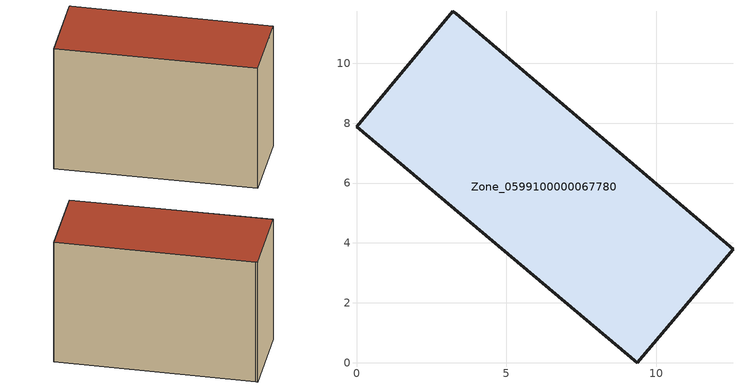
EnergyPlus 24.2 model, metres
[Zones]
Zone_0599100000067780
 floor ground (C_G): 3.21,11.73 3.32,11.66 12.57,3.79 9.38,0 0,7.87 z0
 wall outside (C_F): 9.38,0 12.57,3.79 3.32,11.66 3.21,11.73 0,7.87 9.38,0 z0:8.22
 roof outside (C_R): 0,7.87 9.38,0 12.57,3.79 3.32,11.66 3.21,11.73 z8.22
[BUILDING]
Pand.0599100000067780: North Axis=0; Terrain=City; Loads Convergence Tolerance Value=0.04; Temperature Convergence Tolerance Value=0.4; Solar Distribution=FullExterior; Maximum Number of Warmup Days=25; Minimum Number of Warmup Days=1
[Site:Location]
Rotterdam.The.Hague.AP_ZH_NLD Design_Conditions: Latitude=51.96; Longitude=4.45; Time Zone=1; Elevation=-4.5
[SITE:GROUNDTEMPERATURE:BUILDINGSURFACE]
18, 18, 18, 18, 18, 18, 18, 18, 18, 18, 18, 18
[MATERIAL] Thermal Absorptance=0.9; Solar Absorptance=0.7; Visible Absorptance=0.7
Name | Roughness | Thickness | Conductivity | Density | Specific Heat
G.TI.1946 | MediumSmooth | 0.15 | 1 | 540 | 1210
F.TI.1946 | Rough | 0.3 | 0.857143 | 1920 | 840
R.TI.1946 | MediumRough | 0.2 | 0.1 | 1500 | 1000
[CONSTRUCTION]
C_G: G.TI.1946
C_F: F.TI.1946
C_R: R.TI.1946
[ZONE]
Zone_0599100000067780: Type=1; Multiplier=1; Ceiling Height=Autocalculate; Volume=Autocalculate; Floor Area=autocalculate; Part of Total Floor Area=Yes
[ZONEINFILTRATION:DESIGNFLOWRATE]
Infil_Zone_0599100000067780: Zone or ZoneList or Space or SpaceList=Zone_0599100000067780; Schedule=AlwaysOn; Design Flow Rate Calculation Method=Flow/Area; Flow Rate per Floor Area=0.003; Constant Term Coefficient=1; Temperature Term Coefficient=0; Velocity Term Coefficient=0; Velocity Squared Term Coefficient=0
[HVACTEMPLATE:ZONE:IDEALLOADSAIRSYSTEM]
Zone_0599100000067780: Maximum Heating Supply Air Temperature=50; Minimum Cooling Supply Air Temperature=13; Maximum Heating Supply Air Humidity Ratio=0.0156; Minimum Cooling Supply Air Humidity Ratio=0.0077; Heating Limit=NoLimit; Cooling Limit=NoLimit; Dehumidification Control Type=ConstantSensibleHeatRatio; Cooling Sensible Heat Ratio=0.7; Dehumidification Setpoint=60; Humidification Control Type=None; Humidification Setpoint=30; Outdoor Air Method=None; Outdoor Air Flow Rate per Person=0.00944; Outdoor Air Flow Rate per Zone Floor Area=0; Outdoor Air Flow Rate per Zone=0; Demand Controlled Ventilation Type=None; Outdoor Air Economizer Type=NoEconomizer; Heat Recovery Type=None; Sensible Heat Recovery Effectiveness=0.7; Latent Heat Recovery Effectiveness=0.65
[ZONECONTROL:THERMOSTAT]
ThermostatControl_Zone_0599100000067780: Zone or ZoneList=Zone_0599100000067780; Control Type Schedule=DualSetpointControlType; Control 1=Thermostat_Zone_0599100000067780; Temperature Difference Between Cutout And Setpoint=0
[THERMOSTATSETPOINT:DUALSETPOINT]
Thermostat_Zone_0599100000067780: Heating Setpoint Temperature Schedule=HeatingSetpoint_Zone_0599100000067780; Cooling Setpoint Temperature Schedule=CoolingSetpoint_Zone_0599100000067780
[SCHEDULE:COMPACT]
HeatingSetpoint_Zone_0599100000067780: Through: 12/31, For: AllDays, Until: 24:00, 21
CoolingSetpoint_Zone_0599100000067780: Through: 12/31, For: AllDays, Until: 24:00, 24
DualSetpointControlType: Through: 12/31, For: AllDays, Until: 24:00, 4
AlwaysOn: Through: 12/31, For: AllDays, Until: 24:00, 1
